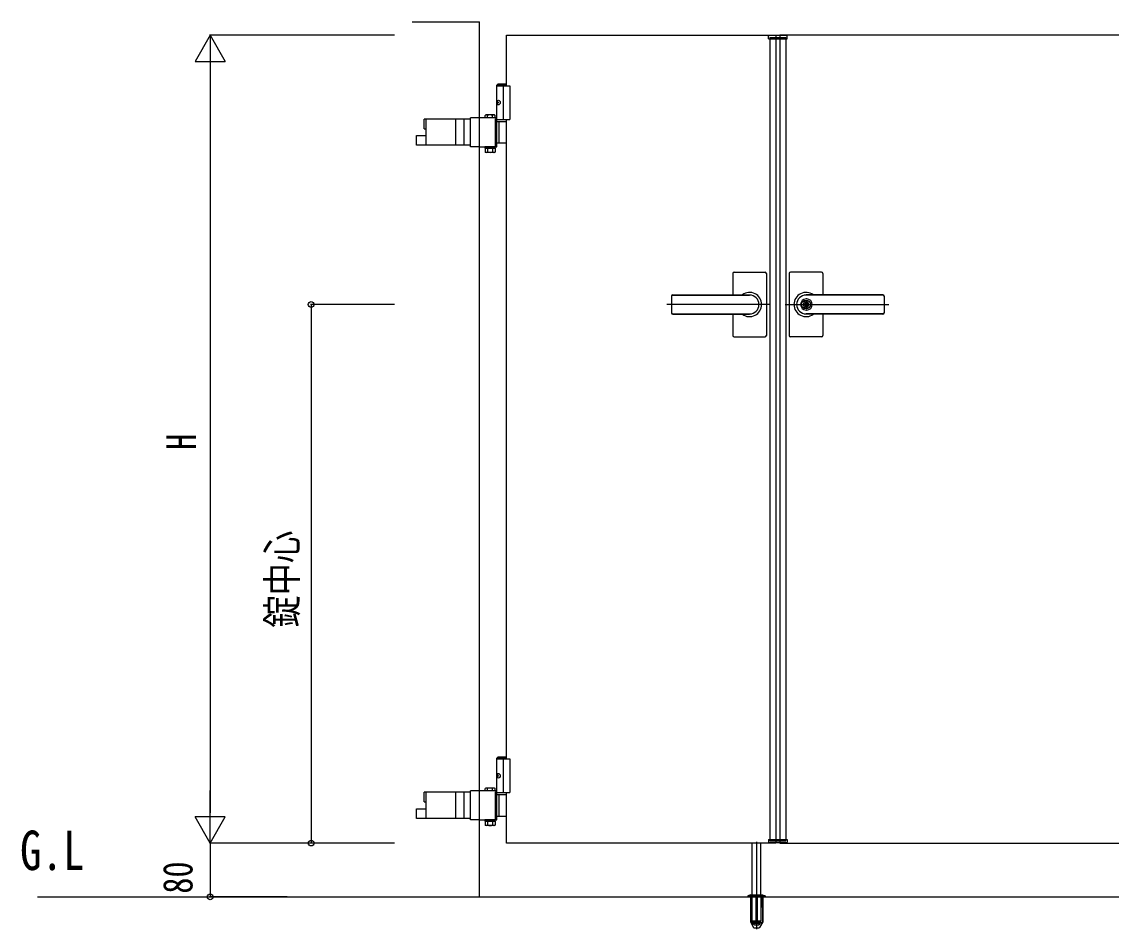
# Model space of a CAD drawing. Units: millimetres, scale not verified. Extents: x -4205 to 4205, y -2970 to 2970.
# Drawn here: x -2333 to -715, y -94 to 1254 of the extents above; entities that cross this region are included whole.
import ezdxf
from ezdxf.enums import TextEntityAlignment as Align

# ---------------------------------------------------------------- set-up
doc = ezdxf.new("R2010")
doc.units = ezdxf.units.MM
doc.header["$LTSCALE"] = 12
for name, color, linetype in [('0-2_USER1', 3, 'Continuous'), ('0-4_YKK_A1', 4, 'Continuous'), ('0-5_YKK_D', 6, 'Continuous')]:
    doc.layers.add(name, color=color, linetype=linetype)
doc.styles.add('ＭＳ ゴシック', font='')
doc.styles.get('ＭＳ ゴシック').set_extended_font_data('MS Gothic')

msp = doc.modelspace()

# ---------------------------------------------------------------- linework, layer by layer
at = {"layer": '0-4_YKK_A1'}
for p, q in [((-1752.98, 1254.13), (-1652.98, 1254.13)), ((-1652.98, -45.87), (-1652.98, 1254.13)), ((-1612.98, 1159.13), (-1612.98, 1234.13)), ((-1223.88, 1228.63), (-1223.67, 1232.68)), ((-1197.29, 1233.63), (-1222.67, 1233.63)), ((-1221.98, 1230.63), (-1197.98, 1230.63)), ((-1221.98, 1230.63), (-1221.98, 1228.63)), ((-1197.98, 1230.63), (-1197.98, 1228.63)), ((-1196.08, 1228.63), (-1196.29, 1232.68)), ((-1223.88, 1228.63), (-1196.08, 1228.63)), ((-1221.98, 1228.63), (-1221.98, 39.63)), ((-1197.98, 1228.63), (-1197.98, 39.63)), ((-1625.48, 1162.13), (-1627.48, 1160.13)), ((-1627.48, 1106.13), (-1627.48, 1160.13)), ((-1627.48, 1160.13), (-1612.98, 1160.13)), ((-1625.48, 1162.13), (-1612.98, 1162.13)), ((-1617.98, 1159.13), (-1617.98, 1109.13)), ((-1626.18, 1136.23), (-1626.78, 1136.23)), ((-1625.17, 1134.55), (-1625.76, 1134.55)), ((-1625.17, 1133.71), (-1625.76, 1133.71)), ((-1626.18, 1132.03), (-1626.78, 1132.03)), ((-1666.47, 1109.63), (-1734.99, 1109.63)), ((-1734.99, 1095.13), (-1734.99, 1109.63)), ((-1687.95, 1070.63), (-1687.95, 1109.63)), ((-1675.64, 1070.63), (-1675.64, 1109.63)), ((-1666.47, 1068.58), (-1666.47, 1111.68)), ((-1652.98, 1111.68), (-1666.47, 1111.68)), ((-1627.19, 1111.68), (-1652.98, 1111.68)), ((-1643.69, 1115.68), (-1644.7, 1115.1)), ((-1644.7, 1111.68), (-1644.7, 1115.1)), ((-1630.69, 1115.68), (-1643.69, 1115.68)), ((-1640.95, 1111.68), (-1640.95, 1115.1)), ((-1633.44, 1111.68), (-1633.44, 1115.1)), ((-1630.69, 1115.68), (-1629.69, 1115.1)), ((-1629.69, 1111.68), (-1629.69, 1115.1)), ((-1628.99, 1110.18), (-1627.19, 1110.18)), ((-1628.99, 1070.08), (-1628.99, 1110.18)), ((-1627.48, 1109.13), (-1607.98, 1109.13)), ((-1627.19, 1068.58), (-1627.19, 1111.68)), ((-1627.19, 1106.13), (-1612.98, 1106.13)), ((-1624.09, 1106.13), (-1624.09, 1074.13)), ((-1612.98, 159.13), (-1612.98, 1109.13)), ((-1746.53, 1085.13), (-1732.39, 1085.13)), ((-1746.53, 1070.63), (-1746.53, 1085.13)), ((-1734.99, 1095.13), (-1732.39, 1095.13)), ((-1628.99, 1090.63), (-1627.19, 1090.63)), ((-1628.99, 1089.63), (-1627.19, 1089.63)), ((-1666.47, 1070.63), (-1746.53, 1070.63)), ((-1652.98, 1068.58), (-1666.47, 1068.58)), ((-1652.98, 1068.58), (-1627.19, 1068.58)), ((-1641.29, 1066.58), (-1641.29, 1068.58)), ((-1633.09, 1066.58), (-1633.09, 1068.58)), ((-1628.99, 1070.08), (-1627.19, 1070.08)), ((-1627.19, 1074.13), (-1612.98, 1074.13)), ((-1644.7, 1066.58), (-1644.7, 1060.66)), ((-1629.69, 1066.58), (-1644.7, 1066.58)), ((-1643.69, 1060.08), (-1644.7, 1060.66)), ((-1630.69, 1060.08), (-1643.69, 1060.08)), ((-1640.95, 1066.58), (-1640.95, 1060.66)), ((-1633.44, 1066.58), (-1633.44, 1060.66)), ((-1630.69, 1060.08), (-1629.69, 1060.66)), ((-1629.69, 1066.58), (-1629.69, 1060.66)), ((-1276.98, 880.13), (-1276.98, 848.7)), ((-1274.98, 882.13), (-1228.98, 882.13)), ((-1226.98, 880.13), (-1226.98, 788.13)), ((-1192.98, 880.13), (-1192.98, 788.13)), ((-1144.98, 882.13), (-1190.98, 882.13)), ((-1142.98, 880.13), (-1142.98, 848.7)), ((-1367.99, 846.63), (-1367.99, 821.58)), ((-1365.98, 848.63), (-1251.98, 848.63)), ((-1365.98, 848.13), (-1251.98, 848.13)), ((-1053.98, 848.63), (-1167.98, 848.63)), ((-1053.98, 848.13), (-1167.98, 848.13)), ((-1166.98, 842.33), (-1167.98, 842.33)), ((-1051.97, 846.63), (-1051.97, 821.58)), ((-1220.81, 834.13), (-1374.97, 834.13)), ((-1199.15, 834.13), (-1044.99, 834.13)), ((-1168.88, 838.68), (-1168.88, 835.63)), ((-1168.88, 838.68), (-1167.08, 838.68)), ((-1167.56, 834.81), (-1168.88, 835.63)), ((-1167.56, 833.45), (-1168.88, 832.63)), ((-1168.88, 832.63), (-1168.88, 829.58)), ((-1168.88, 829.58), (-1167.08, 829.58)), ((-1166.98, 825.93), (-1167.98, 825.93)), ((-1167.08, 838.68), (-1167.08, 836.08)), ((-1167.08, 832.18), (-1167.08, 829.58)), ((-1165.28, 835.13), (-1166.9, 835.8)), ((-1166.9, 832.46), (-1165.28, 833.13)), ((-1165.28, 835.13), (-1165.28, 833.13)), ((-1365.98, 820.13), (-1251.98, 820.13)), ((-1365.98, 819.63), (-1251.98, 819.63)), ((-1276.98, 819.57), (-1276.98, 788.13)), ((-1053.98, 820.13), (-1167.98, 820.13)), ((-1053.98, 819.63), (-1167.98, 819.63)), ((-1142.98, 819.57), (-1142.98, 788.13)), ((-1274.98, 786.13), (-1228.98, 786.13)), ((-1144.98, 786.13), (-1190.98, 786.13)), ((-1625.48, 162.13), (-1627.48, 160.13)), ((-1625.48, 162.13), (-1612.98, 162.13)), ((-1627.48, 106.13), (-1627.48, 160.13)), ((-1627.48, 160.13), (-1612.98, 160.13)), ((-1617.98, 159.13), (-1617.98, 109.13)), ((-1626.18, 136.23), (-1626.78, 136.23)), ((-1626.18, 132.03), (-1626.78, 132.03)), ((-1625.17, 134.55), (-1625.76, 134.55)), ((-1625.17, 133.71), (-1625.76, 133.71)), ((-1643.69, 115.68), (-1644.7, 115.1)), ((-1644.7, 111.68), (-1644.7, 115.1)), ((-1630.69, 115.68), (-1643.69, 115.68)), ((-1640.95, 111.68), (-1640.95, 115.1)), ((-1633.44, 111.68), (-1633.44, 115.1)), ((-1630.69, 115.68), (-1629.69, 115.1)), ((-1629.69, 111.68), (-1629.69, 115.1)), ((-1666.47, 109.63), (-1734.99, 109.63)), ((-1734.99, 95.13), (-1734.99, 109.63)), ((-1687.95, 70.63), (-1687.95, 109.63)), ((-1675.64, 70.63), (-1675.64, 109.63)), ((-1666.47, 68.58), (-1666.47, 111.68)), ((-1652.98, 111.68), (-1666.47, 111.68)), ((-1627.19, 111.68), (-1652.98, 111.68)), ((-1628.99, 110.18), (-1627.19, 110.18)), ((-1628.99, 70.08), (-1628.99, 110.18)), ((-1627.48, 109.13), (-1607.98, 109.13)), ((-1627.19, 68.58), (-1627.19, 111.68)), ((-1627.19, 106.13), (-1612.98, 106.13)), ((-1624.09, 106.13), (-1624.09, 74.13)), ((-1746.53, 85.13), (-1732.39, 85.13)), ((-1746.53, 70.63), (-1746.53, 85.13)), ((-1734.99, 95.13), (-1732.39, 95.13)), ((-1628.99, 90.63), (-1627.19, 90.63)), ((-1628.99, 89.63), (-1627.19, 89.63)), ((-1666.47, 70.63), (-1746.53, 70.63)), ((-1652.98, 68.58), (-1666.47, 68.58)), ((-1652.98, 68.58), (-1627.19, 68.58)), ((-1644.7, 66.58), (-1644.7, 60.66)), ((-1629.69, 66.58), (-1644.7, 66.58)), ((-1641.29, 66.58), (-1641.29, 68.58)), ((-1640.95, 66.58), (-1640.95, 60.66)), ((-1633.44, 66.58), (-1633.44, 60.66)), ((-1633.09, 66.58), (-1633.09, 68.58)), ((-1629.69, 66.58), (-1629.69, 60.66)), ((-1628.99, 70.08), (-1627.19, 70.08)), ((-1627.19, 74.13), (-1612.98, 74.13)), ((-1643.69, 60.08), (-1644.7, 60.66)), ((-1630.69, 60.08), (-1643.69, 60.08)), ((-1630.69, 60.08), (-1629.69, 60.66)), ((-1247.98, -42.87), (-1247.98, 34.13)), ((-1241.48, 36.13), (-1241.48, -93.87)), ((-1234.98, -42.87), (-1234.98, 34.13)), ((-1223.88, 39.63), (-1196.08, 39.63)), ((-1223.88, 39.63), (-1223.67, 35.58)), ((-1197.29, 34.63), (-1222.67, 34.63)), ((-1221.98, 37.63), (-1221.98, 39.63)), ((-1221.98, 37.63), (-1197.98, 37.63)), ((-1197.98, 37.63), (-1197.98, 39.63)), ((-1196.08, 39.63), (-1196.29, 35.58)), ((-2309.15, -45.87), (-214.37, -45.87)), ((-1254.48, -45.03), (-1254.48, -45.87)), ((-1254.48, -45.87), (-1228.48, -45.87)), ((-1254.19, -44.33), (-1228.77, -44.33)), ((-1250.48, -42.87), (-1253.82, -44.09)), ((-1250.73, -45.87), (-1250.73, -82.9)), ((-1250.48, -42.87), (-1232.48, -42.87)), ((-1250.17, -45.87), (-1250.17, -83.87)), ((-1249.31, -42.87), (-1248.81, -43.37)), ((-1248.48, -80.93), (-1248.81, -43.37)), ((-1248.81, -43.37), (-1234.15, -43.37)), ((-1242.48, -45.87), (-1242.48, -83.87)), ((-1240.48, -45.87), (-1240.48, -83.87)), ((-1234.98, -42.87), (-1234.98, -81.67)), ((-1234.48, -80.93), (-1234.15, -43.37)), ((-1233.65, -42.87), (-1234.15, -43.37)), ((-1232.79, -45.87), (-1232.79, -83.87)), ((-1232.48, -42.87), (-1229.14, -44.09)), ((-1232.23, -45.87), (-1232.23, -82.9)), ((-1228.48, -45.03), (-1228.48, -45.87)), ((-1250.73, -82.9), (-1245.84, -91.37)), ((-1250.17, -83.87), (-1242.48, -83.87)), ((-1247.93, -81.99), (-1247.93, -81.67)), ((-1247.93, -81.99), (-1235.03, -81.99)), ((-1244.97, -91.87), (-1237.99, -91.87)), ((-1242.48, -82.9), (-1240.48, -82.9)), ((-1240.48, -83.87), (-1232.79, -83.87)), ((-1232.23, -82.9), (-1237.12, -91.37)), ((-1235.03, -81.67), (-1235.03, -81.99))]:
    msp.add_line(p, q, dxfattribs=at)
for points in [[(-1612.98, 1234.13), (-1212.98, 1234.13), (-1212.98, 34.13), (-1612.98, 34.13), (-1612.98, 109.13)], [(-406.98, 1234.13), (-1206.98, 1234.13), (-1206.98, 34.13), (-406.98, 34.13), (-406.98, 109.13)], [(-1627.48, 1159.13), (-1607.98, 1159.13), (-1607.98, 1109.13)], [(-1626.89, 1135.39), (-1626.92, 1135.23), (-1626.96, 1135.07), (-1627.03, 1134.92), (-1627.11, 1134.8), (-1627.21, 1134.69), (-1627.27, 1134.64)], [(-1627.27, 1133.62), (-1627.21, 1133.57), (-1627.11, 1133.46), (-1627.03, 1133.34), (-1626.96, 1133.19), (-1626.92, 1133.03), (-1626.89, 1132.87)], [(-1625.76, 1134.55), (-1625.87, 1134.57), (-1625.98, 1134.61), (-1626.08, 1134.69), (-1626.17, 1134.8), (-1626.24, 1134.92), (-1626.28, 1135.07), (-1626.3, 1135.23), (-1626.3, 1135.39)], [(-1626.3, 1132.87), (-1626.3, 1133.03), (-1626.28, 1133.19), (-1626.24, 1133.34), (-1626.17, 1133.46), (-1626.08, 1133.57), (-1625.98, 1133.65), (-1625.87, 1133.69), (-1625.76, 1133.71)], [(-1732.39, 1070.63), (-1732.39, 1095.13), (-1732.39, 1109.63)], [(-1627.48, 159.13), (-1607.98, 159.13), (-1607.98, 109.13)], [(-1626.89, 135.39), (-1626.92, 135.23), (-1626.96, 135.07), (-1627.03, 134.92), (-1627.11, 134.8), (-1627.21, 134.69), (-1627.27, 134.64)], [(-1627.27, 133.62), (-1627.21, 133.57), (-1627.11, 133.46), (-1627.03, 133.34), (-1626.96, 133.19), (-1626.92, 133.03), (-1626.89, 132.87)], [(-1625.76, 134.55), (-1625.87, 134.57), (-1625.98, 134.61), (-1626.08, 134.69), (-1626.17, 134.8), (-1626.24, 134.92), (-1626.28, 135.07), (-1626.3, 135.23), (-1626.3, 135.39)], [(-1626.3, 132.87), (-1626.3, 133.03), (-1626.28, 133.19), (-1626.24, 133.34), (-1626.17, 133.46), (-1626.08, 133.57), (-1625.98, 133.65), (-1625.87, 133.69), (-1625.76, 133.71)], [(-1732.39, 70.63), (-1732.39, 95.13), (-1732.39, 109.63)], [(-1234.98, -81.67), (-1247.98, -81.67), (-1247.98, -42.87)]]:
    msp.add_lwpolyline(points, dxfattribs=at)
for points in [[(-1629.49, 1068.58), (-1644.89, 1068.58), (-1644.89, 1066.58), (-1629.49, 1066.58)], [(-1629.49, 68.58), (-1644.89, 68.58), (-1644.89, 66.58), (-1629.49, 66.58)]]:
    msp.add_lwpolyline(points, close=True, dxfattribs=at)
msp.add_circle((-1167.98, 834.13), 6.6, dxfattribs=at)
for centre, radius, start, end in [((-1222.67, 1232.63), 1, 90, 177), ((-1197.29, 1232.63), 1, 3, 90), ((-1642.82, 1112.36), 3.32, 55.61575, 124.38425), ((-1637.19, 1103.26), 12.42, 72.41205, 107.58795), ((-1631.56, 1112.36), 3.32, 55.61575, 124.38425), ((-1642.82, 1063.4), 3.32, 235.61575, 304.38425), ((-1637.19, 1072.5), 12.42, 252.41205, 287.58795), ((-1631.56, 1063.4), 3.32, 235.61575, 304.38425), ((-1274.98, 880.13), 2, 90, 180), ((-1228.98, 880.13), 2, 0, 90), ((-1190.98, 880.13), 2, 90, 180), ((-1144.98, 880.13), 2, 0, 90), ((-1365.99, 846.63), 2, 90, 180), ((-1365.99, 846.13), 2, 90, 180), ((-1251.98, 834.13), 18, 359.99634, 125.98541), ((-1251.98, 834.13), 14, 270, 90), ((-1167.98, 834.13), 18, 54.01459, 180.00366), ((-1167.98, 834.13), 14, 90, 270), ((-1167.98, 834.13), 8.2, 90, 270), ((-1166.98, 834.13), 8.2, 270, 90), ((-1053.97, 846.63), 2, 0, 90), ((-1053.97, 846.13), 2, 0, 90), ((-1251.98, 834.13), 18, 234.01459, 359.99634), ((-1167.98, 834.13), 18, 180.00366, 305.98541), ((-1167.98, 834.13), 4, 103.00288, 256.99712), ((-1167.98, 834.13), 2, 116.74368, 243.25632), ((-1167.98, 834.13), 0.8, 301.82132, 58.17868), ((-1167.98, 834.13), 4, 283.00288, 76.99712), ((-1166.78, 836.08), 0.3, 180, 247.38014), ((-1166.78, 832.18), 0.3, 112.61986, 180), ((-1365.99, 822.13), 2, 180, 270), ((-1365.99, 821.63), 2, 180, 270), ((-1053.97, 822.13), 2, 270, 0), ((-1053.97, 821.63), 2, 270, 0), ((-1274.98, 788.13), 2, 180, 270), ((-1228.98, 788.13), 2, 270, 0), ((-1190.98, 788.13), 2, 180, 270), ((-1144.98, 788.13), 2, 270, 0), ((-1642.82, 112.36), 3.32, 55.61575, 124.38425), ((-1637.19, 103.26), 12.42, 72.41205, 107.58795), ((-1631.56, 112.36), 3.32, 55.61575, 124.38425), ((-1642.82, 63.4), 3.32, 235.61575, 304.38425), ((-1637.19, 72.5), 12.42, 252.41205, 287.58795), ((-1631.56, 63.4), 3.32, 235.61575, 304.38425), ((-1222.67, 35.63), 1, 183, 270), ((-1197.29, 35.63), 1, 270, 357), ((-1253.48, -45.03), 1, 110, 180), ((-1229.48, -45.03), 1, 0, 70), ((-1241.48, -80.87), 7, 180.5, 359.5), ((-1241.48, -78.57), 7.3, 207.94179, 270), ((-1244.97, -90.87), 1, 210, 270), ((-1241.48, -78.57), 7.3, 270, 332.05821), ((-1237.99, -90.87), 1, 270, 330)]:
    msp.add_arc(centre, radius, start, end, dxfattribs=at)
for centre in [(-1624.82, 1134.13), (-1624.82, 134.13)]:
    msp.add_ellipse(centre, major_axis=(0, -3.5), ratio=0.707107, dxfattribs=at)
for centre, start_param, end_param in [((-1620.59, 1134.13), 1.3352921, 1.4303349), ((-1620.59, 1134.13), 1.7112577, 1.8063006), ((-1620, 1134.13), 1.3352921, 1.4303349), ((-1620, 1134.13), 1.7112577, 1.8063006), ((-1618.81, 1134.13), 1.5241127, 1.6174799), ((-1620.59, 134.13), 1.3352921, 1.4303349), ((-1620.59, 134.13), 1.7112577, 1.8063006), ((-1620, 134.13), 1.3352921, 1.4303349), ((-1620, 134.13), 1.7112577, 1.8063006), ((-1618.81, 134.13), 1.5241127, 1.6174799)]:
    msp.add_ellipse(centre, major_axis=(0, 9), ratio=0.707107, start_param=start_param, end_param=end_param, dxfattribs=at)
at = {"layer": '0-5_YKK_D'}
for p, q in [((-2052.98, 1234.13), (-2075.48, 1195.16)), ((-1779.36, 1234.13), (-2053.98, 1234.13)), ((-2052.98, 1234.13), (-2030.48, 1195.16)), ((-2052.98, 1234.13), (-2052.98, 1156.19)), ((-2075.48, 1195.16), (-2030.48, 1195.16)), ((-2052.98, 1189.13), (-2052.98, 79.13)), ((-1779.36, 834.13), (-1903.98, 834.13)), ((-1902.98, 834.13), (-1902.98, 34.13)), ((-2052.98, 34.13), (-2052.98, 112.07)), ((-2052.98, 34.13), (-2075.48, 73.1)), ((-2030.48, 73.1), (-2075.48, 73.1)), ((-2052.98, 34.13), (-2030.48, 73.1)), ((-1779.36, 34.13), (-2053.98, 34.13)), ((-1779.36, 34.13), (-2053.98, 34.13)), ((-2052.98, 34.13), (-2052.98, -45.87)), ((-1779.36, 34.13), (-1903.98, 34.13)), ((-1938.7, -45.87), (-2053.98, -45.87))]:
    msp.add_line(p, q, dxfattribs=at)
for centre in [(-1902.98, 834.13), (-1902.98, 34.13), (-2052.98, -45.87)]:
    msp.add_circle(centre, 4.25, dxfattribs=at)

# ---------------------------------------------------------------- texts
at = {"layer": '0-2_USER1', "style": 'ＭＳ ゴシック', "width": 0.8}
msp.add_text('G.L', height=58.65, dxfattribs=at).set_placement((-2335.33, -23.59), align=Align.BOTTOM_LEFT)
at = {"layer": '0-5_YKK_D', "style": 'ＭＳ ゴシック', "width": 0.8}
for s, p in [('H', (-2060.98, 618.13)), ('錠中心', (-1910.98, 354.13)), ('80', (-2065.98, -41.07))]:
    msp.add_text(s, height=43.99, rotation=90, dxfattribs=at).set_placement(p, align=Align.BOTTOM_LEFT)

doc.saveas('drawing.dxf')
